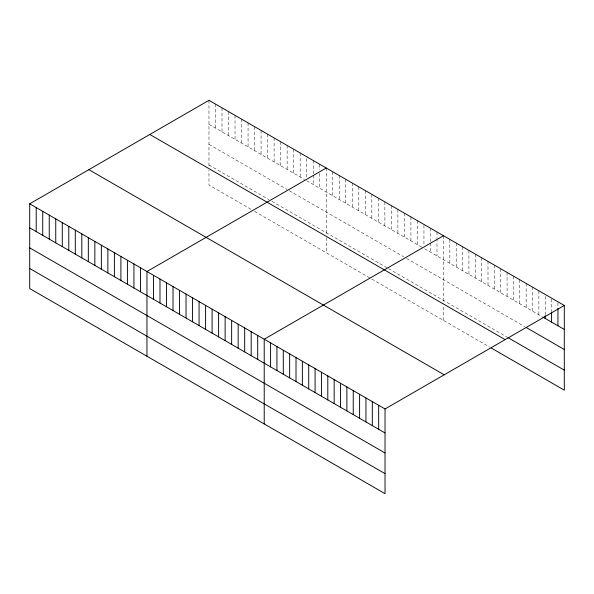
<?xml version="1.0" encoding="UTF-8"?>
<svg xmlns="http://www.w3.org/2000/svg" width="594" height="594" viewBox="0 0 594 594"><rect width="100%" height="100%" fill="white"/><g stroke="black" fill="none" stroke-linecap="round" stroke-linejoin="round"><path stroke-width="0.45" stroke-dasharray="2.97 2.23" d="M208.969 124.309L304.514 179.47M306.69 180.725L421.777 247.163M424.673 248.834L542.047 316.602M208.969 144.349L287.147 189.479M289.315 190.733L403.682 256.757M406.571 258.427L524.561 326.552M208.969 164.991L269.052 199.681M271.948 201.351L387.756 268.213M388.476 268.629L507.076 337.102M250.95 209.274L208.969 185.031L208.969 170.003M254.574 211.36L370.381 278.222M371.829 279.061L489.59 347.045M557.944 302.717L557.944 307.328M551.581 299.042L551.581 311.041M545.225 296.295L545.225 314.746M538.869 290.778L538.869 314.768M532.506 287.11L532.506 311.1M526.15 283.435L526.15 307.425M519.787 279.767L519.787 303.757M513.431 276.099L513.431 300.081M507.076 272.423L507.076 296.413M500.712 268.755L500.712 292.745M494.356 265.08L494.356 289.07M488.001 261.412L488.001 285.402M481.637 257.737L481.637 281.727M475.282 254.069L475.282 278.059M468.926 250.401L468.926 274.383M462.563 246.725L462.563 270.716M456.207 243.057L456.207 267.048M449.844 239.382L449.844 263.372M443.488 235.714L443.488 302.064M443.488 307.068L443.488 320.433M436.976 231.95L436.976 237.489M436.976 238.409L436.976 255.94M430.457 228.193L430.457 242.033M430.457 242.953L430.457 252.183M423.945 225.356L423.945 245.649M417.434 220.671L417.434 244.661M410.914 216.907L410.914 240.897M404.403 213.149L404.403 237.14M397.891 209.385L397.891 233.375M391.372 205.628L391.372 229.618M384.86 201.863L384.86 225.854M378.348 198.106L378.348 222.089M371.829 194.342L371.829 218.332M365.317 190.585L365.317 214.568M358.806 186.82L358.806 210.811M352.287 183.056L352.287 207.046M345.775 179.299L345.775 203.289M339.256 175.534L339.256 199.525M332.744 171.777L332.744 195.768M326.232 168.013L326.232 234.363M326.232 237.704L326.232 252.732M319.713 164.256L319.713 169.787M319.713 173.478L319.713 188.246M313.201 160.491L313.201 174.332M313.201 175.252L313.201 184.482M306.69 158.576L306.69 177.034M300.17 152.97L300.17 176.96M293.659 149.213L293.659 173.203M287.147 145.448L287.147 169.439M280.628 141.691L280.628 165.674M274.116 137.927L274.116 161.917M267.604 134.17L267.604 158.153M261.085 130.405L261.085 154.395M254.574 126.641L254.574 150.631M248.062 122.884L248.062 146.874M241.543 119.119L241.543 143.109M235.031 115.362L235.031 139.352M228.512 111.598L228.512 135.588M222 107.841L222 131.831M215.488 104.076L215.488 128.066M208.969 100.319L208.969 166.662"/><path stroke-width="0.89" d="M29.7 203.816L385.031 408.969L385.031 493.681L29.7 288.536L29.7 203.816L208.969 100.319L564.3 305.464L564.3 390.184L491.179 347.965M326.232 168.013L146.956 271.517L146.956 356.237M443.488 235.714L264.219 339.219L264.219 423.93M385.031 408.969L564.3 305.464M542.842 317.062L564.3 329.455M526.15 327.465L564.3 349.495M507.87 337.563L564.3 370.144M149.814 134.474L505.138 339.62M88.862 169.661L444.186 374.807M29.7 227.806L385.031 432.952M29.7 247.847L385.031 452.992M29.7 268.495L385.031 473.641M557.944 308.249L557.944 325.779M551.581 311.961L551.581 322.111M545.225 315.674L545.225 318.436M378.668 405.294L378.668 429.284M372.312 401.626L372.312 425.616M365.949 397.95L365.949 421.94M359.593 394.282L359.593 418.273M353.237 390.607L353.237 414.597M346.874 386.939L346.874 410.929M340.518 383.271L340.518 407.254M334.162 379.596L334.162 403.586M327.799 375.928L327.799 399.918M321.443 372.252L321.443 396.243M315.087 368.584L315.087 392.575M308.724 364.916L308.724 388.899M302.368 361.241L302.368 385.231M296.005 357.573L296.005 381.563M289.649 353.898L289.649 377.888M283.293 350.23L283.293 374.22M276.93 346.554L276.93 370.545M270.574 342.887L270.574 366.877M257.699 335.454L257.699 359.444M251.188 331.697L251.188 355.68M244.676 327.933L244.676 351.923M238.157 324.168L238.157 348.158M231.645 320.411L231.645 344.401M225.133 316.647L225.133 340.637M218.614 312.889L218.614 336.88M212.103 309.125L212.103 333.115M205.591 305.368L205.591 329.358M199.072 301.603L199.072 325.594M192.56 297.846L192.56 321.837M186.041 294.082L186.041 318.072M179.529 290.325L179.529 314.315M173.017 286.56L173.017 310.551M166.498 282.803L166.498 306.786M159.986 279.039L159.986 303.029M153.475 275.282L153.475 299.265M140.444 267.753L140.444 291.743M133.932 263.996L133.932 287.986M127.413 260.231L127.413 284.222M120.901 256.474L120.901 280.465M114.39 252.71L114.39 276.7M107.87 248.953L107.87 272.943M101.359 245.188L101.359 269.179M94.847 241.431L94.847 265.421M88.328 237.667L88.328 261.657M81.816 233.91L81.816 257.9M75.297 230.145L75.297 254.135M68.785 226.388L68.785 250.371M62.273 222.624L62.273 246.614M55.754 218.859L55.754 242.849M49.243 215.102L49.243 239.092M42.731 211.338L42.731 235.328M36.212 207.581L36.212 231.571"/></g></svg>
